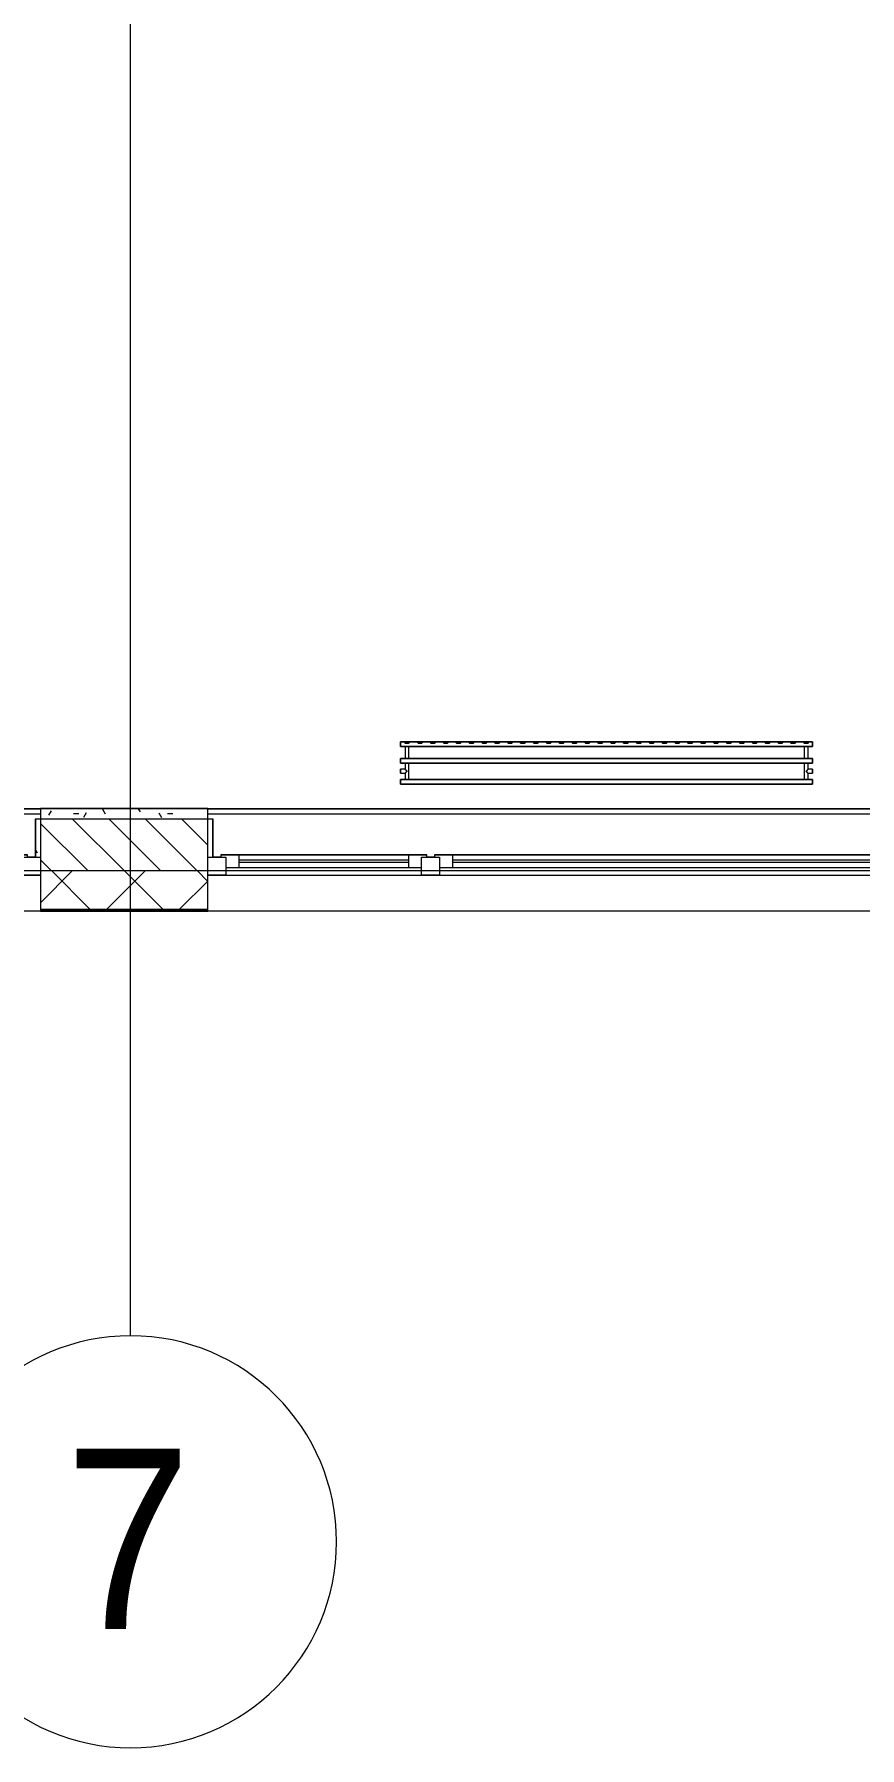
# Model space of a CAD drawing. Header units: millimetres. Extents: x -1113 to 415037, y -3642 to 354837.
# Drawn here: x 166908 to 170114, y -3506 to 3148 of the extents above; entities that cross this region are included whole.
import ezdxf

# ---------------------------------------------------------------- set-up
doc = ezdxf.new("R2010")
doc.units = ezdxf.units.MM
for name, color, linetype, lineweight in [('A-GLAZ', 7, 'Continuous', 9), ('A-GLAZ-1', 7, 'Continuous', 5), ('A-WALL', 7, 'Continuous', 5), ('I-WALL', 7, 'Continuous', 5), ('Оси', 7, 'Continuous', 9), ('Оси-1', 7, 'Continuous', 20)]:
    doc.layers.add(name, color=color, linetype=linetype, lineweight=lineweight)
for name, color, linetype, lineweight, true_color in [('A-WALL-1', 9, 'Continuous', 5, 0x808080), ('A-WALL-FNSH-1', 9, 'Continuous', 5, 0x808080), ('M-EQPM-1', 7, 'Continuous', 9, 0xb2b2b2)]:
    doc.layers.add(name, color=color, linetype=linetype, lineweight=lineweight, true_color=true_color)
doc.styles.add('Arial', font='arial.ttf', dxfattribs={"width": 0.9, "height": 700})
pattern_1 = [(0, (148772.123, -1e-08), (243.84, 60.96), [20.117, -162.763, 20.117, -162.763, -975.36]), (0, (148772.123, -1e-08), (243.84, 60.96), [-365.76, 20.117, -345.643, 20.117, -162.763, -426.72]), (0, (148772.123, -1e-08), (243.84, 60.96), [-914.4, 20.117, -101.803, 20.117, -284.683]), (120, (148863.563, 30.48), (-174.71291, 180.69163), [20.117, -162.763, 20.117, -162.763, -975.36]), (120, (148863.563, 30.48), (-174.71291, 180.69163), [-365.76, 20.117, -345.643, 20.117, -162.763, -426.72]), (120, (148863.563, 30.48), (-174.71291, 180.69163), [-914.4, 20.117, -101.803, 20.117, -284.683]), (240, (148894.043, 152.4), (-69.12709, -241.65163), [20.117, -162.763, 20.117, -162.763, -975.36]), (240, (148894.043, 152.4), (-69.12709, -241.65163), [-365.76, 20.117, -345.643, 20.117, -162.763, -426.72]), (240, (148894.043, 152.4), (-69.12709, -241.65163), [-914.4, 20.117, -101.803, 20.117, -284.683])]

# ---------------------------------------------------------------- blocks, each defined once
blk = doc.blocks.new('120_Окно_СКБ_2Ст - 120_Окно_СКБ_2Ст 2800х2500_створка_-22445922-Объем проектирования 2 этажа')
at = {"layer": 'A-GLAZ'}
for p, q in [((-1400, -127), (-1400, -57)), ((-1400, -57), (-1330, -57)), ((-1330, -57), (-1330, -127)), ((500, -127), (500, -57)), ((500, -57), (570, -57)), ((570, -57), (570, -127)), ((1330, -127), (1330, -57)), ((1330, -57), (1400, -57)), ((1400, -57), (1400, -127)), ((-1330, -127), (-1400, -127)), ((-1330, -127), (-1350, -127)), ((-1350, -127), (-1350, -137)), ((500, -87), (-1330, -87)), ((-1330, -87), (-1330, -127)), ((-1280, -137), (-1280, -87)), ((450, -137), (450, -87)), ((500, -127), (500, -87)), ((570, -127), (500, -127)), ((520, -127), (500, -127)), ((520, -137), (520, -127)), ((570, -127), (550, -127)), ((550, -127), (550, -137)), ((1330, -87), (570, -87)), ((570, -87), (570, -127)), ((620, -137), (620, -87)), ((1280, -137), (1280, -87)), ((1330, -127), (1330, -87)), ((1400, -127), (1330, -127)), ((1350, -127), (1330, -127)), ((1350, -137), (1350, -127)), ((-1350, -137), (520, -137)), ((520, -137), (-1350, -137)), ((550, -137), (1350, -137)), ((1350, -137), (550, -137))]:
    blk.add_line(p, q, dxfattribs=at)
at = {"layer": 'A-GLAZ-1'}
for p, q in [((1400, -57), (-1400, -57)), ((-1380, -127), (-1350, -127)), ((-1280, -107), (450, -107)), ((450, -117), (-1280, -117)), ((520, -127), (550, -127)), ((620, -107), (1280, -107)), ((1280, -117), (620, -117)), ((1350, -127), (1380, -127))]:
    blk.add_line(p, q, dxfattribs=at)
blk = doc.blocks.new('120_Окно_СКБ_1Ст - 120_Окно_СКБ_1Ст 900х2500_h_-V407-Объем проектирования 2 этажа')
at = {"layer": 'A-GLAZ'}
for p, q in [((-450, -127), (-450, -57)), ((-450, -57), (-380, -57)), ((-380, -57), (-380, -127)), ((380, -127), (380, -57)), ((380, -57), (450, -57)), ((450, -57), (450, -127)), ((-380, -127), (-450, -127)), ((-380, -127), (-400, -127)), ((-400, -127), (-400, -137)), ((380, -87), (-380, -87)), ((-380, -87), (-380, -127)), ((-330, -137), (-330, -87)), ((330, -137), (330, -87)), ((380, -127), (380, -87)), ((450, -127), (380, -127)), ((400, -127), (380, -127)), ((400, -137), (400, -127)), ((-400, -137), (400, -137)), ((400, -137), (-400, -137))]:
    blk.add_line(p, q, dxfattribs=at)
at = {"layer": 'A-GLAZ-1'}
for p, q in [((450, -57), (-450, -57)), ((-430, -127), (-400, -127)), ((-330, -107), (330, -107)), ((330, -117), (-330, -117)), ((400, -127), (450, -127))]:
    blk.add_line(p, q, dxfattribs=at)
blk = doc.blocks.new('radiator_prado_classic_z_tip_30_po exemplyaru - Classic Z Тип 30-500-V446-Объем проектирования 2 этажа')
at = {"layer": 'M-EQPM-1'}
for p, q in [((0, -64), (0, -82)), ((0, -64), (1600, -64)), ((1600, -64), (0, -64)), ((0, -82), (0, -64)), ((1600, -82), (1600, -64)), ((1600, -64), (1600, -82)), ((0, -82), (1600, -82)), ((18.5, -82), (0, -82)), ((17.5, -106.5), (0, -106.5)), ((17.5, -106.5), (0, -106.5)), ((0, -121.5), (0, -106.5)), ((0, -106.5), (0, -107.5)), ((0, -107.5), (0, -114)), ((0, -107.5), (0, -108.7)), ((0, -110.3), (0, -107.5)), ((0, -107.5), (0, -107.5)), ((0, -108.7), (0, -110.3)), ((0, -110.3), (0, -114)), ((0, -114), (0, -110.3)), ((0, -114), (0, -120.5)), ((0, -114), (0, -117.8)), ((0, -120.5), (0, -114)), ((0, -117.8), (0, -119.3)), ((0, -119.3), (0, -120.5)), ((0, -120.5), (0, -121.5)), ((0, -120.5), (0, -120.5)), ((0, -121.5), (17.5, -121.5)), ((0, -121.5), (17.5, -121.5)), ((17.5, -82), (17.5, -106.5)), ((17.5, -82), (17.5, -106.5)), ((17.5, -82), (18.5, -82)), ((18.5, -82), (17.5, -82)), ((17.5, -82), (18.5, -82)), ((21.3, -82), (17.5, -82)), ((17.5, -121.5), (17.5, -146)), ((17.5, -121.5), (17.5, -146)), ((18.5, -82), (32.2, -82)), ((32.2, -82), (18.5, -82)), ((18.5, -82), (32.2, -82)), ((25, -82), (21.3, -82)), ((28.8, -82), (25, -82)), ((32.5, -82), (28.8, -82)), ((32.2, -82), (32.5, -82)), ((32.5, -82), (32.2, -82)), ((32.2, -82), (32.5, -82)), ((1567.8, -82), (32.2, -82)), ((32.5, -146), (32.5, -82)), ((32.5, -146), (32.5, -82)), ((1567.5, -82), (1567.5, -146)), ((1567.5, -82), (1567.5, -146)), ((1567.5, -82), (1567.8, -82)), ((1578.7, -82), (1567.5, -82)), ((1567.5, -82), (1567.8, -82)), ((1567.8, -82), (1567.5, -82)), ((1567.8, -82), (1581.5, -82)), ((1567.8, -82), (1581.5, -82)), ((1581.5, -82), (1567.8, -82)), ((1582.5, -82), (1578.7, -82)), ((1581.5, -82), (1582.5, -82)), ((1581.5, -82), (1582.2, -82)), ((1582.2, -82), (1581.5, -82)), ((1600, -82), (1581.5, -82)), ((1582.2, -82), (1582.5, -82)), ((1582.5, -82), (1582.2, -82)), ((1582.5, -106.5), (1582.5, -82)), ((1582.5, -106.5), (1582.5, -82)), ((1600, -106.5), (1582.5, -106.5)), ((1600, -106.5), (1582.5, -106.5)), ((1582.5, -146), (1582.5, -121.5)), ((1582.5, -121.5), (1600, -121.5)), ((1582.5, -146), (1582.5, -121.5)), ((1582.5, -121.5), (1600, -121.5)), ((1600, -107.5), (1600, -106.5)), ((1600, -106.5), (1600, -121.5)), ((1600, -107.5), (1600, -106.5)), ((1600, -106.5), (1600, -107.5)), ((1600, -120.5), (1600, -107.5)), ((1600, -120.5), (1600, -107.5)), ((1600, -107.5), (1600, -114)), ((1600, -114), (1600, -120.5)), ((1600, -121.5), (1600, -120.5)), ((1600, -121.5), (1600, -120.5)), ((1600, -120.5), (1600, -121.5)), ((0, -146), (0, -164)), ((1600, -146), (0, -146)), ((0, -146), (18.5, -146)), ((0, -164), (0, -146)), ((0, -164), (1600, -164)), ((17.8, -164), (0, -164)), ((18.5, -146), (17.5, -146)), ((17.5, -146), (18.5, -146)), ((17.8, -146), (17.5, -146)), ((17.5, -146), (25, -146)), ((17.5, -164), (17.5, -210)), ((17.5, -164), (17.5, -210)), ((17.5, -164), (17.8, -164)), ((17.8, -164), (17.5, -164)), ((17.5, -164), (17.8, -164)), ((25, -164), (17.5, -164)), ((18.5, -146), (17.8, -146)), ((17.8, -164), (32.2, -164)), ((32.2, -164), (17.8, -164)), ((17.8, -164), (32.2, -164)), ((32.2, -146), (18.5, -146)), ((18.5, -146), (32.2, -146)), ((32.2, -146), (18.5, -146)), ((25, -146), (32.5, -146)), ((32.5, -164), (25, -164)), ((32.5, -146), (32.2, -146)), ((32.2, -146), (32.5, -146)), ((32.5, -146), (32.2, -146)), ((32.2, -146), (1567.8, -146)), ((32.2, -164), (32.5, -164)), ((32.5, -164), (32.2, -164)), ((32.2, -164), (32.5, -164)), ((1567.8, -164), (32.2, -164)), ((32.5, -210), (32.5, -164)), ((32.5, -210), (32.5, -164)), ((1567.8, -146), (1567.5, -146)), ((1567.5, -146), (1568.5, -146)), ((1567.8, -146), (1567.5, -146)), ((1567.5, -146), (1567.8, -146)), ((1567.5, -164), (1567.5, -210)), ((1567.5, -164), (1567.5, -210)), ((1567.5, -164), (1567.8, -164)), ((1575, -164), (1567.5, -164)), ((1567.5, -164), (1567.8, -164)), ((1567.8, -164), (1567.5, -164)), ((1581.5, -146), (1567.8, -146)), ((1581.5, -146), (1567.8, -146)), ((1567.8, -146), (1581.5, -146)), ((1567.8, -164), (1582.2, -164)), ((1567.8, -164), (1582.2, -164)), ((1582.2, -164), (1567.8, -164)), ((1568.5, -146), (1582.5, -146)), ((1582.5, -164), (1575, -164)), ((1582.5, -146), (1581.5, -146)), ((1582.2, -146), (1581.5, -146)), ((1581.5, -146), (1582.5, -146)), ((1581.5, -146), (1600, -146)), ((1582.5, -146), (1582.2, -146)), ((1582.2, -164), (1582.5, -164)), ((1582.2, -164), (1582.5, -164)), ((1582.5, -164), (1582.2, -164)), ((1600, -164), (1582.2, -164)), ((1582.5, -210), (1582.5, -164)), ((1582.5, -210), (1582.5, -164)), ((1600, -164), (1600, -146)), ((1600, -146), (1600, -164)), ((1600, -210), (0, -210)), ((0, -210), (0, -228)), ((0, -228), (0, -210)), ((0, -210), (17.8, -210)), ((0, -228), (1600, -228)), ((12.5, -228), (0, -228)), ((17.5, -223), (12.5, -228)), ((17.5, -223), (12.5, -228)), ((37.5, -228), (12.5, -228)), ((37.5, -228), (12.5, -228)), ((12.5, -228), (37.5, -228)), ((17.8, -210), (17.5, -210)), ((17.5, -210), (17.8, -210)), ((18.5, -210), (17.5, -210)), ((17.5, -210), (17.8, -210)), ((17.5, -223), (32.5, -223)), ((32.5, -223), (17.5, -223)), ((32.2, -210), (17.8, -210)), ((17.8, -210), (32.2, -210)), ((17.8, -210), (32.2, -210)), ((32.5, -210), (18.5, -210)), ((32.5, -210), (32.2, -210)), ((32.2, -210), (32.5, -210)), ((32.2, -210), (32.5, -210)), ((32.2, -210), (1567.8, -210)), ((37.5, -228), (32.5, -223)), ((32.5, -223), (37.5, -228)), ((62.5, -228), (37.5, -228)), ((67.5, -223), (62.5, -228)), ((67.5, -223), (62.5, -228)), ((87.4, -228), (62.5, -228)), ((87.5, -228), (62.5, -228)), ((62.5, -228), (87.5, -228)), ((67.5, -223), (82.5, -223)), ((82.5, -223), (67.5, -223)), ((87.5, -228), (82.5, -223)), ((82.5, -223), (87.5, -228)), ((112.5, -228), (87.5, -228)), ((117.5, -223), (112.5, -228)), ((117.5, -223), (112.5, -228)), ((137.5, -228), (112.5, -228)), ((137.5, -228), (112.5, -228)), ((112.5, -228), (137.5, -228)), ((117.5, -223), (132.5, -223)), ((132.5, -223), (117.5, -223)), ((137.5, -228), (132.5, -223)), ((132.5, -223), (137.5, -228)), ((162.5, -228), (137.5, -228)), ((167.5, -223), (162.5, -228)), ((167.5, -223), (162.5, -228)), ((187.5, -228), (162.5, -228)), ((187.5, -228), (162.5, -228)), ((162.5, -228), (187.5, -228)), ((167.5, -223), (182.5, -223)), ((182.5, -223), (167.5, -223)), ((187.5, -228), (182.5, -223)), ((182.5, -223), (187.5, -228)), ((212.5, -228), (187.5, -228)), ((217.5, -223), (212.5, -228)), ((217.5, -223), (212.5, -228)), ((237.5, -228), (212.5, -228)), ((237.5, -228), (212.5, -228)), ((212.5, -228), (237.5, -228)), ((217.5, -223), (232.5, -223)), ((232.5, -223), (217.5, -223)), ((237.5, -228), (232.5, -223)), ((232.5, -223), (237.5, -228)), ((262.5, -228), (237.5, -228)), ((267.5, -223), (262.5, -228)), ((267.5, -223), (262.5, -228)), ((287.5, -228), (262.5, -228)), ((287.5, -228), (262.5, -228)), ((262.5, -228), (287.5, -228)), ((267.5, -223), (282.5, -223)), ((282.5, -223), (267.5, -223)), ((287.5, -228), (282.5, -223)), ((282.5, -223), (287.5, -228)), ((312.5, -228), (287.5, -228)), ((317.5, -223), (312.5, -228)), ((317.5, -223), (312.5, -228)), ((337.5, -228), (312.5, -228)), ((337.5, -228), (312.5, -228)), ((312.5, -228), (337.5, -228)), ((317.5, -223), (332.5, -223)), ((332.5, -223), (317.5, -223)), ((337.5, -228), (332.5, -223)), ((332.5, -223), (337.5, -228)), ((362.5, -228), (337.5, -228)), ((367.5, -223), (362.5, -228)), ((367.5, -223), (362.5, -228)), ((387.5, -228), (362.5, -228)), ((387.5, -228), (362.5, -228)), ((362.5, -228), (387.5, -228)), ((367.5, -223), (382.5, -223)), ((382.5, -223), (367.5, -223)), ((387.5, -228), (382.5, -223)), ((382.5, -223), (387.5, -228)), ((412.5, -228), (387.5, -228)), ((417.5, -223), (412.5, -228)), ((417.5, -223), (412.5, -228)), ((437.5, -228), (412.5, -228)), ((437.5, -228), (412.5, -228)), ((412.5, -228), (437.5, -228)), ((417.5, -223), (432.5, -223)), ((432.5, -223), (417.5, -223)), ((437.5, -228), (432.5, -223)), ((432.5, -223), (437.5, -228)), ((462.5, -228), (437.5, -228)), ((467.5, -223), (462.5, -228)), ((467.5, -223), (462.5, -228)), ((487.5, -228), (462.5, -228)), ((487.5, -228), (462.5, -228)), ((462.5, -228), (487.5, -228)), ((467.5, -223), (482.5, -223)), ((482.5, -223), (467.5, -223)), ((487.5, -228), (482.5, -223)), ((482.5, -223), (487.5, -228)), ((512.5, -228), (487.5, -228)), ((517.5, -223), (512.5, -228)), ((517.5, -223), (512.5, -228)), ((537.5, -228), (512.5, -228)), ((537.5, -228), (512.5, -228)), ((512.5, -228), (537.5, -228)), ((517.5, -223), (532.5, -223)), ((532.5, -223), (517.5, -223)), ((537.5, -228), (532.5, -223)), ((532.5, -223), (537.5, -228)), ((562.5, -228), (537.5, -228)), ((567.5, -223), (562.5, -228)), ((567.5, -223), (562.5, -228)), ((587.5, -228), (562.5, -228)), ((587.5, -228), (562.5, -228)), ((562.5, -228), (587.5, -228)), ((567.5, -223), (582.5, -223)), ((582.5, -223), (567.5, -223)), ((587.5, -228), (582.5, -223)), ((582.5, -223), (587.5, -228)), ((612.5, -228), (587.5, -228)), ((617.5, -223), (612.5, -228)), ((617.5, -223), (612.5, -228)), ((637.5, -228), (612.5, -228)), ((637.5, -228), (612.5, -228)), ((612.5, -228), (637.5, -228)), ((617.5, -223), (632.5, -223)), ((632.5, -223), (617.5, -223)), ((637.5, -228), (632.5, -223)), ((632.5, -223), (637.5, -228)), ((662.5, -228), (637.5, -228)), ((667.5, -223), (662.5, -228)), ((667.5, -223), (662.5, -228)), ((687.5, -228), (662.5, -228)), ((687.5, -228), (662.5, -228)), ((662.5, -228), (687.5, -228)), ((667.5, -223), (682.5, -223)), ((682.5, -223), (667.5, -223)), ((687.5, -228), (682.5, -223)), ((682.5, -223), (687.5, -228)), ((712.5, -228), (687.5, -228)), ((717.5, -223), (712.5, -228)), ((717.5, -223), (712.5, -228)), ((737.5, -228), (712.5, -228)), ((737.5, -228), (712.5, -228)), ((712.5, -228), (737.5, -228)), ((717.5, -223), (732.5, -223)), ((732.5, -223), (717.5, -223)), ((737.5, -228), (732.5, -223)), ((732.5, -223), (737.5, -228)), ((762.5, -228), (737.5, -228)), ((767.5, -223), (762.5, -228)), ((767.5, -223), (762.5, -228)), ((787.5, -228), (762.5, -228)), ((787.5, -228), (762.5, -228)), ((762.5, -228), (787.5, -228)), ((767.5, -223), (782.5, -223)), ((782.5, -223), (767.5, -223)), ((787.5, -228), (782.5, -223)), ((782.5, -223), (787.5, -228)), ((812.5, -228), (787.5, -228)), ((817.5, -223), (812.5, -228)), ((817.5, -223), (812.5, -228)), ((837.5, -228), (812.5, -228)), ((837.5, -228), (812.5, -228)), ((812.5, -228), (837.5, -228)), ((817.5, -223), (832.5, -223)), ((832.5, -223), (817.5, -223)), ((837.5, -228), (832.5, -223)), ((832.5, -223), (837.5, -228)), ((862.5, -228), (837.5, -228)), ((867.5, -223), (862.5, -228)), ((867.5, -223), (862.5, -228)), ((887.5, -228), (862.5, -228)), ((887.5, -228), (862.5, -228)), ((862.5, -228), (887.5, -228)), ((867.5, -223), (882.5, -223)), ((882.5, -223), (867.5, -223)), ((887.5, -228), (882.5, -223)), ((882.5, -223), (887.5, -228)), ((912.5, -228), (887.5, -228)), ((917.5, -223), (912.5, -228)), ((917.5, -223), (912.5, -228)), ((937.5, -228), (912.5, -228)), ((937.5, -228), (912.5, -228)), ((912.5, -228), (937.5, -228)), ((917.5, -223), (932.5, -223)), ((932.5, -223), (917.5, -223)), ((937.5, -228), (932.5, -223)), ((932.5, -223), (937.5, -228)), ((962.5, -228), (937.5, -228)), ((967.5, -223), (962.5, -228)), ((967.5, -223), (962.5, -228)), ((987.5, -228), (962.5, -228)), ((987.5, -228), (962.5, -228)), ((962.5, -228), (987.5, -228)), ((967.5, -223), (982.5, -223)), ((982.5, -223), (967.5, -223)), ((987.5, -228), (982.5, -223)), ((982.5, -223), (987.5, -228)), ((1012.5, -228), (987.5, -228)), ((1017.5, -223), (1012.5, -228)), ((1017.5, -223), (1012.5, -228)), ((1037.5, -228), (1012.5, -228)), ((1037.5, -228), (1012.5, -228)), ((1012.5, -228), (1037.5, -228)), ((1017.5, -223), (1032.5, -223)), ((1032.5, -223), (1017.5, -223)), ((1037.5, -228), (1032.5, -223)), ((1032.5, -223), (1037.5, -228)), ((1062.5, -228), (1037.5, -228)), ((1067.5, -223), (1062.5, -228)), ((1067.5, -223), (1062.5, -228)), ((1087.5, -228), (1062.5, -228)), ((1087.5, -228), (1062.5, -228)), ((1062.5, -228), (1087.5, -228)), ((1067.5, -223), (1082.5, -223)), ((1082.5, -223), (1067.5, -223)), ((1087.5, -228), (1082.5, -223)), ((1082.5, -223), (1087.5, -228)), ((1112.5, -228), (1087.5, -228)), ((1117.5, -223), (1112.5, -228)), ((1117.5, -223), (1112.5, -228)), ((1137.5, -228), (1112.5, -228)), ((1137.5, -228), (1112.5, -228)), ((1112.5, -228), (1137.5, -228)), ((1117.5, -223), (1132.5, -223)), ((1132.5, -223), (1117.5, -223)), ((1137.5, -228), (1132.5, -223)), ((1132.5, -223), (1137.5, -228)), ((1162.5, -228), (1137.5, -228)), ((1167.5, -223), (1162.5, -228)), ((1167.5, -223), (1162.5, -228)), ((1187.5, -228), (1162.5, -228)), ((1187.5, -228), (1162.5, -228)), ((1162.5, -228), (1187.5, -228)), ((1167.5, -223), (1182.5, -223)), ((1182.5, -223), (1167.5, -223)), ((1187.5, -228), (1182.5, -223)), ((1182.5, -223), (1187.5, -228)), ((1212.5, -228), (1187.5, -228)), ((1217.5, -223), (1212.5, -228)), ((1217.5, -223), (1212.5, -228)), ((1237.5, -228), (1212.5, -228)), ((1237.5, -228), (1212.5, -228)), ((1212.5, -228), (1237.5, -228)), ((1217.5, -223), (1232.5, -223)), ((1232.5, -223), (1217.5, -223)), ((1237.5, -228), (1232.5, -223)), ((1232.5, -223), (1237.5, -228)), ((1262.5, -228), (1237.5, -228)), ((1267.5, -223), (1262.5, -228)), ((1267.5, -223), (1262.5, -228)), ((1287.5, -228), (1262.5, -228)), ((1287.5, -228), (1262.5, -228)), ((1262.5, -228), (1287.5, -228)), ((1267.5, -223), (1282.5, -223)), ((1282.5, -223), (1267.5, -223)), ((1287.5, -228), (1282.5, -223)), ((1282.5, -223), (1287.5, -228)), ((1312.5, -228), (1287.5, -228)), ((1317.5, -223), (1312.5, -228)), ((1317.5, -223), (1312.5, -228)), ((1337.5, -228), (1312.5, -228)), ((1337.5, -228), (1312.5, -228)), ((1312.5, -228), (1337.5, -228)), ((1317.5, -223), (1332.5, -223)), ((1332.5, -223), (1317.5, -223)), ((1337.5, -228), (1332.5, -223)), ((1332.5, -223), (1337.5, -228)), ((1362.5, -228), (1337.5, -228)), ((1367.5, -223), (1362.5, -228)), ((1367.5, -223), (1362.5, -228)), ((1387.5, -228), (1362.5, -228)), ((1387.5, -228), (1362.5, -228)), ((1362.5, -228), (1387.5, -228)), ((1367.5, -223), (1382.5, -223)), ((1382.5, -223), (1367.5, -223)), ((1387.5, -228), (1382.5, -223)), ((1382.5, -223), (1387.5, -228)), ((1412.5, -228), (1387.5, -228)), ((1417.5, -223), (1412.5, -228)), ((1417.5, -223), (1412.5, -228)), ((1437.5, -228), (1412.5, -228)), ((1437.5, -228), (1412.5, -228)), ((1412.5, -228), (1437.5, -228)), ((1417.5, -223), (1432.5, -223)), ((1432.5, -223), (1417.5, -223)), ((1437.5, -228), (1432.5, -223)), ((1432.5, -223), (1437.5, -228)), ((1462.5, -228), (1437.5, -228)), ((1467.5, -223), (1462.5, -228)), ((1467.5, -223), (1462.5, -228)), ((1487.5, -228), (1462.5, -228)), ((1487.5, -228), (1462.5, -228)), ((1462.5, -228), (1487.5, -228)), ((1467.5, -223), (1482.5, -223)), ((1482.5, -223), (1467.5, -223)), ((1487.5, -228), (1482.5, -223)), ((1482.5, -223), (1487.5, -228)), ((1512.5, -228), (1487.5, -228)), ((1517.5, -223), (1512.5, -228)), ((1517.5, -223), (1512.5, -228)), ((1537.5, -228), (1512.5, -228)), ((1537.5, -228), (1512.5, -228)), ((1512.5, -228), (1537.5, -228)), ((1517.5, -223), (1532.5, -223)), ((1532.5, -223), (1517.5, -223)), ((1537.5, -228), (1532.5, -223)), ((1532.5, -223), (1537.5, -228)), ((1562.5, -228), (1537.5, -228)), ((1567.5, -223), (1562.5, -228)), ((1567.5, -223), (1562.5, -228)), ((1587.5, -228), (1562.5, -228)), ((1587.5, -228), (1562.5, -228)), ((1562.5, -228), (1587.5, -228)), ((1573.1, -210), (1567.5, -210)), ((1567.5, -210), (1567.8, -210)), ((1567.8, -210), (1567.5, -210)), ((1567.5, -210), (1567.8, -210)), ((1567.5, -223), (1582.5, -223)), ((1582.5, -223), (1567.5, -223)), ((1567.8, -210), (1582.2, -210)), ((1582.2, -210), (1567.8, -210)), ((1567.8, -210), (1581.5, -210)), ((1576.9, -210), (1573.1, -210)), ((1580.3, -210), (1576.9, -210)), ((1582.5, -210), (1580.3, -210)), ((1581.5, -210), (1582.2, -210)), ((1582.2, -210), (1582.5, -210)), ((1582.5, -210), (1582.2, -210)), ((1582.2, -210), (1582.5, -210)), ((1582.2, -210), (1600, -210)), ((1587.5, -228), (1582.5, -223)), ((1582.5, -223), (1587.5, -228)), ((1600, -228), (1587.5, -228)), ((1600, -228), (1600, -210)), ((1600, -210), (1600, -228))]:
    blk.add_line(p, q, dxfattribs=at)
for points, knots in [([(18.5, -107.5), (18.4, -107.4), (18.3, -107.3), (18.1, -107.1), (17.9, -106.9), (17.8, -106.8), (17.7, -106.7), (17.5, -106.5), (17.5, -106.5), (17.5, -106.5)], [0.7142857, 0.7142857, 0.7142857, 0.7142857, 0.75, 0.7857143, 0.8214286, 0.8571429, 0.8928571, 0.9285714, 1, 1, 1, 1]), ([(17.5, -106.5), (17.5, -106.5), (17.5, -106.5), (17.7, -106.7), (17.8, -106.8), (17.9, -106.9), (18.1, -107.1), (18.3, -107.3), (18.4, -107.4), (18.5, -107.5)], [0, 0, 0, 0, 0.0714286, 0.1071429, 0.1428571, 0.1785714, 0.2142857, 0.25, 0.2857143, 0.2857143, 0.2857143, 0.2857143]), ([(17.5, -106.5), (17.5, -106.5), (17.5, -106.5), (17.7, -106.7), (17.8, -106.8), (17.9, -106.9), (18.1, -107.1), (18.3, -107.3), (18.4, -107.4), (18.5, -107.5)], [0, 0, 0, 0, 0.0714286, 0.1071429, 0.1428571, 0.1785714, 0.2142857, 0.25, 0.2857143, 0.2857143, 0.2857143, 0.2857143]), ([(25, -114), (24.5, -113.5), (23.6, -112.6), (22.4, -111.4), (21.6, -110.6), (21.1, -110.1), (20.8, -109.8), (20.5, -109.5), (20.2, -109.2), (19.8, -108.9), (19.6, -108.6), (19.3, -108.3), (19, -108), (18.7, -107.7), (18.5, -107.5), (18.3, -107.3), (18.1, -107.1), (17.9, -106.9), (17.8, -106.8), (17.7, -106.7), (17.5, -106.5), (17.5, -106.5), (17.5, -106.5)], [0, 0, 0, 0, 0.142857, 0.285714, 0.357143, 0.392857, 0.428571, 0.464286, 0.5, 0.535714, 0.571429, 0.607143, 0.642857, 0.678571, 0.714286, 0.75, 0.785714, 0.821429, 0.857143, 0.892857, 0.928571, 1, 1, 1, 1]), ([(17.5, -121.5), (17.5, -121.5), (17.5, -121.5), (17.7, -121.3), (17.8, -121.2), (17.9, -121.1), (18.1, -120.9), (18.3, -120.7), (18.5, -120.5), (18.7, -120.3), (19, -120), (19.3, -119.7), (19.6, -119.4), (19.8, -119.1), (20.3, -118.7), (20.7, -118.3), (21.1, -117.9), (21.6, -117.4), (22.4, -116.6), (23.6, -115.4), (24.5, -114.5), (25, -114)], [0, 0, 0, 0, 0.071429, 0.107143, 0.142857, 0.178571, 0.214286, 0.25, 0.285714, 0.321429, 0.357143, 0.392857, 0.428571, 0.464286, 0.5, 0.571429, 0.607143, 0.642857, 0.714286, 0.857143, 1, 1, 1, 1]), ([(17.5, -121.5), (17.5, -121.5), (17.5, -121.5), (17.7, -121.3), (17.8, -121.2), (17.9, -121.1), (18.1, -120.9), (18.3, -120.7), (18.4, -120.6), (18.5, -120.5)], [0, 0, 0, 0, 0.0714286, 0.1071429, 0.1428571, 0.1785714, 0.2142857, 0.25, 0.2857143, 0.2857143, 0.2857143, 0.2857143]), ([(18.5, -120.5), (18.4, -120.6), (18.3, -120.7), (18.1, -120.9), (17.9, -121.1), (17.8, -121.2), (17.7, -121.3), (17.5, -121.5), (17.5, -121.5), (17.5, -121.5)], [0.7142857, 0.7142857, 0.7142857, 0.7142857, 0.75, 0.7857143, 0.8214286, 0.8571429, 0.8928571, 0.9285714, 1, 1, 1, 1]), ([(18.5, -120.5), (18.4, -120.6), (18.3, -120.7), (18.1, -120.9), (17.9, -121.1), (17.8, -121.2), (17.7, -121.3), (17.5, -121.5), (17.5, -121.5), (17.5, -121.5)], [0.7142857, 0.7142857, 0.7142857, 0.7142857, 0.75, 0.7857143, 0.8214286, 0.8571429, 0.8928571, 0.9285714, 1, 1, 1, 1]), ([(22.1, -111.1), (21.9, -110.9), (21.6, -110.6), (21.1, -110.1), (20.8, -109.8), (20.5, -109.5), (20.2, -109.2), (19.9, -108.8), (19.7, -108.7), (19.6, -108.6)], [0.2857143, 0.2857143, 0.2857143, 0.2857143, 0.3571429, 0.3928571, 0.4285714, 0.4642857, 0.5, 0.5357143, 0.5714286, 0.5714286, 0.5714286, 0.5714286]), ([(19.6, -108.6), (19.7, -108.7), (19.9, -108.8), (20.3, -109.3), (20.7, -109.7), (21.1, -110.1), (21.6, -110.6), (21.9, -110.9), (22.1, -111.1)], [0.4285714, 0.4285714, 0.4285714, 0.4285714, 0.4642857, 0.5, 0.5714286, 0.6071429, 0.6428571, 0.7142857, 0.7142857, 0.7142857, 0.7142857]), ([(19.6, -108.6), (19.7, -108.7), (19.8, -108.9), (20.3, -109.3), (20.7, -109.7), (21.1, -110.1), (21.6, -110.6), (21.9, -110.9), (22.1, -111.1)], [0.4285714, 0.4285714, 0.4285714, 0.4285714, 0.4642857, 0.5, 0.5714286, 0.6071429, 0.6428571, 0.7142857, 0.7142857, 0.7142857, 0.7142857]), ([(19.6, -119.4), (19.7, -119.3), (19.9, -119.2), (20.3, -118.7), (20.7, -118.3), (21.1, -117.9), (21.6, -117.4), (21.9, -117.1), (22.1, -116.9)], [0.4285714, 0.4285714, 0.4285714, 0.4285714, 0.4642857, 0.5, 0.5714286, 0.6071429, 0.6428571, 0.7142857, 0.7142857, 0.7142857, 0.7142857]), ([(22.1, -116.9), (21.9, -117.1), (21.6, -117.4), (21.1, -117.9), (20.8, -118.2), (20.5, -118.5), (20.2, -118.8), (19.9, -119.2), (19.7, -119.3), (19.6, -119.4)], [0.2857143, 0.2857143, 0.2857143, 0.2857143, 0.3571429, 0.3928571, 0.4285714, 0.4642857, 0.5, 0.5357143, 0.5714286, 0.5714286, 0.5714286, 0.5714286]), ([(22.1, -116.9), (21.9, -117.1), (21.6, -117.4), (21.1, -117.9), (20.8, -118.2), (20.5, -118.5), (20.2, -118.8), (19.8, -119.1), (19.7, -119.3), (19.6, -119.4)], [0.2857143, 0.2857143, 0.2857143, 0.2857143, 0.3571429, 0.3928571, 0.4285714, 0.4642857, 0.5, 0.5357143, 0.5714286, 0.5714286, 0.5714286, 0.5714286]), ([(1575, -114), (1575.5, -113.5), (1576.4, -112.6), (1577.6, -111.4), (1578.4, -110.6), (1578.9, -110.1), (1579.2, -109.8), (1579.5, -109.5), (1579.8, -109.2), (1580.1, -108.8), (1580.4, -108.6), (1580.7, -108.3), (1581, -108), (1581.3, -107.7), (1581.5, -107.5), (1581.7, -107.3), (1581.9, -107.1), (1582.1, -106.9), (1582.2, -106.8), (1582.3, -106.7), (1582.5, -106.5), (1582.5, -106.5), (1582.5, -106.5)], [0, 0, 0, 0, 0.142857, 0.285714, 0.357143, 0.392857, 0.428571, 0.464286, 0.5, 0.535714, 0.571429, 0.607143, 0.642857, 0.678571, 0.714286, 0.75, 0.785714, 0.821429, 0.857143, 0.892857, 0.928571, 1, 1, 1, 1]), ([(1582.5, -121.5), (1582.5, -121.5), (1582.5, -121.5), (1582.3, -121.3), (1582.2, -121.2), (1582.1, -121.1), (1581.9, -120.9), (1581.7, -120.7), (1581.5, -120.5), (1581.3, -120.3), (1581, -120), (1580.7, -119.7), (1580.4, -119.4), (1580.1, -119.2), (1579.7, -118.7), (1579.3, -118.3), (1578.9, -117.9), (1578.4, -117.4), (1577.6, -116.6), (1576.4, -115.4), (1575.5, -114.5), (1575, -114)], [0, 0, 0, 0, 0.071429, 0.107143, 0.142857, 0.178571, 0.214286, 0.25, 0.285714, 0.321429, 0.357143, 0.392857, 0.428571, 0.464286, 0.5, 0.571429, 0.607143, 0.642857, 0.714286, 0.857143, 1, 1, 1, 1]), ([(1580.4, -108.6), (1580.3, -108.7), (1580.1, -108.8), (1579.7, -109.3), (1579.3, -109.7), (1578.9, -110.1), (1578.4, -110.6), (1578.1, -110.9), (1577.9, -111.1)], [0.4285714, 0.4285714, 0.4285714, 0.4285714, 0.4642857, 0.5, 0.5714286, 0.6071429, 0.6428571, 0.7142857, 0.7142857, 0.7142857, 0.7142857]), ([(1577.9, -111.1), (1578.1, -110.9), (1578.4, -110.6), (1578.9, -110.1), (1579.2, -109.8), (1579.5, -109.5), (1579.8, -109.2), (1580.1, -108.8), (1580.3, -108.7), (1580.4, -108.6)], [0.2857143, 0.2857143, 0.2857143, 0.2857143, 0.3571429, 0.3928571, 0.4285714, 0.4642857, 0.5, 0.5357143, 0.5714286, 0.5714286, 0.5714286, 0.5714286]), ([(1579.2, -109.8), (1579.1, -109.9), (1578.9, -110.1), (1578.4, -110.6), (1578.1, -110.9), (1577.9, -111.1)], [0.5714286, 0.5714286, 0.5714286, 0.5714286, 0.6071429, 0.6428571, 0.7142857, 0.7142857, 0.7142857, 0.7142857]), ([(1577.9, -116.9), (1578.1, -117.1), (1578.4, -117.4), (1578.9, -117.9), (1579.2, -118.2), (1579.5, -118.5), (1579.8, -118.8), (1580.1, -119.2), (1580.3, -119.3), (1580.4, -119.4)], [0.2857143, 0.2857143, 0.2857143, 0.2857143, 0.3571429, 0.3928571, 0.4285714, 0.4642857, 0.5, 0.5357143, 0.5714286, 0.5714286, 0.5714286, 0.5714286]), ([(1577.9, -116.9), (1578.1, -117.1), (1578.4, -117.4), (1578.9, -117.9), (1579.1, -118.1), (1579.2, -118.2)], [0.2857143, 0.2857143, 0.2857143, 0.2857143, 0.3571429, 0.3928571, 0.4285714, 0.4285714, 0.4285714, 0.4285714]), ([(1580.4, -119.4), (1580.3, -119.3), (1580.1, -119.2), (1579.7, -118.7), (1579.3, -118.3), (1578.9, -117.9), (1578.4, -117.4), (1578.1, -117.1), (1577.9, -116.9)], [0.4285714, 0.4285714, 0.4285714, 0.4285714, 0.4642857, 0.5, 0.5714286, 0.6071429, 0.6428571, 0.7142857, 0.7142857, 0.7142857, 0.7142857]), ([(1580.4, -108.6), (1580.3, -108.7), (1580.1, -108.8), (1579.7, -109.3), (1579.4, -109.6), (1579.2, -109.8)], [0.4285714, 0.4285714, 0.4285714, 0.4285714, 0.4642857, 0.5, 0.5714286, 0.5714286, 0.5714286, 0.5714286]), ([(1582.5, -106.5), (1582.5, -106.5), (1582.5, -106.5), (1582.3, -106.7), (1582.2, -106.8), (1582.1, -106.9), (1581.9, -107.1), (1581.7, -107.3), (1581.6, -107.4), (1581.5, -107.5)], [0, 0, 0, 0, 0.0714286, 0.1071429, 0.1428571, 0.1785714, 0.2142857, 0.25, 0.2857143, 0.2857143, 0.2857143, 0.2857143]), ([(1582.5, -106.5), (1582.5, -106.5), (1582.5, -106.5), (1582.3, -106.7), (1582.2, -106.8), (1582.1, -106.9), (1581.9, -107.1), (1581.7, -107.3), (1581.6, -107.4), (1581.5, -107.5)], [0, 0, 0, 0, 0.0714286, 0.1071429, 0.1428571, 0.1785714, 0.2142857, 0.25, 0.2857143, 0.2857143, 0.2857143, 0.2857143]), ([(1581.5, -107.5), (1581.6, -107.4), (1581.7, -107.3), (1581.9, -107.1), (1582.1, -106.9), (1582.2, -106.8), (1582.3, -106.7), (1582.5, -106.5), (1582.5, -106.5), (1582.5, -106.5)], [0.7142857, 0.7142857, 0.7142857, 0.7142857, 0.75, 0.7857143, 0.8214286, 0.8571429, 0.8928571, 0.9285714, 1, 1, 1, 1]), ([(1581.5, -120.5), (1581.6, -120.6), (1581.7, -120.7), (1581.9, -120.9), (1582.1, -121.1), (1582.2, -121.2), (1582.3, -121.3), (1582.5, -121.5), (1582.5, -121.5), (1582.5, -121.5)], [0.7142857, 0.7142857, 0.7142857, 0.7142857, 0.75, 0.7857143, 0.8214286, 0.8571429, 0.8928571, 0.9285714, 1, 1, 1, 1]), ([(1581.5, -120.5), (1581.6, -120.6), (1581.7, -120.7), (1581.9, -120.9), (1582.1, -121.1), (1582.2, -121.2), (1582.3, -121.3), (1582.5, -121.5), (1582.5, -121.5), (1582.5, -121.5)], [0.7142857, 0.7142857, 0.7142857, 0.7142857, 0.75, 0.7857143, 0.8214286, 0.8571429, 0.8928571, 0.9285714, 1, 1, 1, 1]), ([(1582.5, -121.5), (1582.5, -121.5), (1582.5, -121.5), (1582.3, -121.3), (1582.2, -121.2), (1582.1, -121.1), (1581.9, -120.9), (1581.7, -120.7), (1581.6, -120.6), (1581.5, -120.5)], [0, 0, 0, 0, 0.0714286, 0.1071429, 0.1428571, 0.1785714, 0.2142857, 0.25, 0.2857143, 0.2857143, 0.2857143, 0.2857143])]:
    blk.add_open_spline(points, degree=3, knots=knots, dxfattribs=at)
for points in [[(19.6, -108.6), (19.5, -108.5), (19.3, -108.3), (19, -108), (18.7, -107.7), (18.6, -107.6), (18.5, -107.5)], [(18.5, -107.5), (18.6, -107.6), (18.7, -107.7), (19, -108), (19.3, -108.3), (19.5, -108.5), (19.6, -108.6)], [(18.5, -107.5), (18.6, -107.6), (18.7, -107.7), (19, -108), (19.3, -108.3), (19.5, -108.5), (19.6, -108.6)], [(18.5, -120.5), (18.6, -120.4), (18.7, -120.3), (19, -120), (19.3, -119.7), (19.5, -119.5), (19.6, -119.4)], [(19.6, -119.4), (19.5, -119.5), (19.3, -119.7), (19, -120), (18.7, -120.3), (18.6, -120.4), (18.5, -120.5)], [(19.6, -119.4), (19.5, -119.5), (19.3, -119.7), (19, -120), (18.7, -120.3), (18.6, -120.4), (18.5, -120.5)], [(25, -114), (24.5, -113.5), (23.6, -112.6), (22.6, -111.6), (22.1, -111.1)], [(22.1, -111.1), (22.6, -111.6), (23.6, -112.6), (24.5, -113.5), (25, -114)], [(22.1, -111.1), (22.6, -111.6), (23.6, -112.6), (24.5, -113.5), (25, -114)], [(22.1, -116.9), (22.6, -116.4), (23.6, -115.4), (24.5, -114.5), (25, -114)], [(25, -114), (24.5, -114.5), (23.6, -115.4), (22.6, -116.4), (22.1, -116.9)], [(25, -114), (24.5, -114.5), (23.6, -115.4), (22.6, -116.4), (22.1, -116.9)], [(1577.9, -111.1), (1577.4, -111.6), (1576.4, -112.6), (1575.5, -113.5), (1575, -114)], [(1577.9, -111.1), (1577.4, -111.6), (1576.4, -112.6), (1575.5, -113.5), (1575, -114)], [(1575, -114), (1575.5, -113.5), (1576.4, -112.6), (1577.4, -111.6), (1577.9, -111.1)], [(1575, -114), (1575.5, -114.5), (1576.4, -115.4), (1577.4, -116.4), (1577.9, -116.9)], [(1575, -114), (1575.5, -114.5), (1576.4, -115.4), (1577.4, -116.4), (1577.9, -116.9)], [(1576.4, -115.4), (1576, -115), (1575.5, -114.5), (1575, -114)], [(1577.9, -116.9), (1577.4, -116.4), (1576.9, -115.9), (1576.4, -115.4)], [(1579.2, -118.2), (1579.3, -118.3), (1579.5, -118.5), (1579.8, -118.8), (1580.1, -119.2), (1580.3, -119.3), (1580.4, -119.4)], [(1581.5, -107.5), (1581.4, -107.6), (1581.3, -107.7), (1581, -108), (1580.7, -108.3), (1580.5, -108.5), (1580.4, -108.6)], [(1581.5, -107.5), (1581.4, -107.6), (1581.3, -107.7), (1581, -108), (1580.7, -108.3), (1580.5, -108.5), (1580.4, -108.6)], [(1580.4, -108.6), (1580.5, -108.5), (1580.7, -108.3), (1581, -108), (1581.3, -107.7), (1581.4, -107.6), (1581.5, -107.5)], [(1580.4, -119.4), (1580.5, -119.5), (1580.7, -119.7), (1581, -120), (1581.3, -120.3), (1581.4, -120.4), (1581.5, -120.5)], [(1580.4, -119.4), (1580.5, -119.5), (1580.7, -119.7), (1581, -120), (1581.3, -120.3), (1581.4, -120.4), (1581.5, -120.5)], [(1581.5, -120.5), (1581.4, -120.4), (1581.3, -120.3), (1581, -120), (1580.7, -119.7), (1580.5, -119.5), (1580.4, -119.4)]]:
    blk.add_open_spline(points, degree=3, dxfattribs=at)
blk = doc.blocks.new('Ось сетки - D8-29747960-Объем проектирования 2 этажа')
at = {"layer": 'Оси-1'}
for start, end in [(360, 180), (180, 360)]:
    blk.add_arc((0, 0), 4, start, end, dxfattribs=at)

msp = doc.modelspace()

# ---------------------------------------------------------------- hatches: boundary and pattern name
at = {"layer": 'A-WALL'}
h = msp.add_hatch(dxfattribs=at)
h.set_pattern_fill('FP_2', color=256, style=0, pattern_type=2)
h.set_pattern_definition([(135, (148772.12, -1e-08), (-70.7107, -70.7107), [])])
h.paths.add_polyline_path([(166952.6, -100), (167582.1, -100), (167582.1, 100), (166932.1, 100), (166932.1, -100)])
h.paths.add_polyline_path([(170672.1, -100), (170672.1, 100), (170382.1, 100), (170382.1, -100), (170566.2, -100)])
h = msp.add_hatch(dxfattribs=at)
h.set_pattern_fill('FP_24', color=256, style=0, pattern_type=2)
h.set_pattern_definition([(45, (148772.12, -1e-08), (-141.42136, 141.42136), []), (135, (148772.12, -1e-08), (-141.42136, -141.42136), [])])
h.paths.add_polyline_path([(224252.1, -250), (224472.1, -250), (224472.1, -100), (220332.1, -100), (220332.1, -250), (224048.6, -250)])
h.paths.add_polyline_path([(216098.5, -250), (219432.1, -250), (219432.1, -100), (215832.1, -100), (215832.1, -250)])
h.paths.add_polyline_path([(214182.1, -250), (214932.1, -250), (214932.1, -100), (213932.1, -100), (213932.1, -250)])
h.paths.add_polyline_path([(210182.1, -250), (210832.1, -250), (210832.1, -100), (209682.1, -100), (209682.1, -250)])
h.paths.add_polyline_path([(207582.1, -250), (207582.1, -100), (206832.1, -100), (206832.1, -250), (207425.7, -250)])
h.paths.add_polyline_path([(205182.1, -250), (205932.1, -250), (205932.1, -100), (205182.1, -100), (205182.1, -118)])
h.paths.add_polyline_path([(200682.1, -250), (202082.1, -250), (202082.1, -100), (200682.1, -100)])
h.paths.add_polyline_path([(196584.7, -250), (197582.1, -250), (197582.1, -100), (196182.1, -100), (196182.1, -250)])
h.paths.add_polyline_path([(191682.1, -250), (192808.5, -250), (192808.5, -100), (191432.1, -100), (191432.1, -250), (191525.5, -250)])
h.paths.add_polyline_path([(194082.1, -250), (194082.1, -100), (193708.5, -100), (193708.5, -250)])
h.paths.add_polyline_path([(187262.1, -250), (188332.1, -250), (188332.1, -100), (186762.1, -100), (186762.1, -250), (187189.1, -250)])
h.paths.add_polyline_path([(181782.1, -250), (182642.1, -250), (182642.1, -100), (181782.1, -100), (181782.1, -118)])
h.paths.add_polyline_path([(183575.5, -250), (184662.1, -250), (184662.1, -100), (183542.1, -100), (183542.1, -250)])
h.paths.add_polyline_path([(178516.3, -250), (179682.1, -250), (179682.1, -100), (177981.9, -100), (177981.9, -250)])
h.paths.add_polyline_path([(171289, -250), (171482.1, -250), (171482.1, -100), (170382.1, -100), (170382.1, -250), (171282.1, -250)])
h.paths.add_polyline_path([(174902.6, -250), (175181.9, -250), (175181.9, -100), (173582.1, -100), (173582.1, -250), (174332.1, -250)])
h.paths.add_polyline_path([(165432.1, -250), (166032.1, -250), (166032.1, -100), (164882.1, -100), (164882.1, -250)])
h.paths.add_polyline_path([(167582.1, -250), (167582.1, -100), (166932.1, -100), (166932.1, -250), (166952.6, -250)])
h.paths.add_polyline_path([(160932.1, -250), (161782.1, -250), (161782.1, -100), (160432.1, -100), (160432.1, -250), (160448, -250)])
h.paths.add_polyline_path([(155388.8, -250), (157332.1, -250), (157332.1, -100), (153402.1, -100), (153402.1, -250), (154666.1, -250)])
h.paths.add_polyline_path([(148662.1, -250), (152502.1, -250), (152502.1, -100), (148512.1, -100), (148512.1, -250)])
at = {"layer": 'I-WALL'}
h = msp.add_hatch(dxfattribs=at)
h.set_pattern_fill('FP_191', color=256, style=0, pattern_type=2)
h.set_pattern_definition(pattern_1)
h.paths.add_polyline_path([(170566.2, 100), (170682.1, 100), (170682.1, 140), (170382.1, 140), (170382.1, 100)])
h.paths.add_polyline_path([(167582.1, 100), (167582.1, 140), (166932.1, 140), (166932.1, 100), (166952.6, 100)])
h = msp.add_hatch(dxfattribs=at)
h.set_pattern_fill('FP_191', color=256, style=0, pattern_type=2)
h.set_pattern_definition(pattern_1)
h.paths.add_polyline_path([(166912.1, -48), (166932.1, -48), (166932.1, 100), (166912.1, 98.8), (166912.1, -38)])

# ---------------------------------------------------------------- linework, layer by layer
at = {"layer": 'A-WALL'}
for p, q in [((167602.1, 100), (166912.1, 100)), ((160432.1, -100), (170682.1, -100)), ((166932.1, -258), (166032.1, -258)), ((166932.1, -250), (167582.1, -250)), ((166932.1, -253), (167582.1, -253)), ((170382.1, -258), (167582.1, -258))]:
    msp.add_line(p, q, dxfattribs=at)
at = {"layer": 'A-WALL-1'}
for p, q in [((166932.1, 140), (166932.1, -250)), ((167582.1, 140), (166932.1, 140)), ((167582.1, -250), (167582.1, 140)), ((166912.1, 100), (166912.1, -48)), ((167602.1, -48), (167602.1, 100)), ((166912.1, -48), (166932.1, -48)), ((167582.1, -48), (167602.1, -48))]:
    msp.add_line(p, q, dxfattribs=at)
at = {"layer": 'A-WALL-FNSH-1'}
for p, q in [((167582.1, 141), (166932.1, 141)), ((166932.1, 141), (166932.1, 140)), ((167582.1, 140), (167582.1, 141)), ((166912.1, 100), (166911.1, 100)), ((166911.1, 100), (166911.1, -48)), ((167603.1, 100), (167602.1, 100)), ((167603.1, -48), (167603.1, 100)), ((166911.1, -48), (166912.1, -48)), ((167602.1, -48), (167603.1, -48)), ((166932.1, -250), (166932.1, -258)), ((166932.1, -258), (167582.1, -258)), ((167582.1, -258), (167582.1, -250))]:
    msp.add_line(p, q, dxfattribs=at)
at = {"layer": 'I-WALL'}
for p, q in [((166053.1, 141), (166932.1, 141)), ((166053.1, 140), (166932.1, 140)), ((167582.1, 141), (170382.1, 141)), ((167582.1, 140), (170382.1, 140)), ((166032.1, 120), (166932.1, 120)), ((167582.1, 120), (170382.1, 120))]:
    msp.add_line(p, q, dxfattribs=at)
at = {"layer": 'Оси'}
msp.add_lwpolyline([(167282.1, -1906.3), (167282.1, 3093.7), (167282.1, 22398.1), (167282.1, 27398.1)], dxfattribs=at)

# ---------------------------------------------------------------- block references
at = {"layer": 'A-GLAZ', "color": 3, "rotation": 180}
for name, p in [('120_Окно_СКБ_1Ст - 120_Окно_СКБ_1Ст 900х2500_h_-V407-Объем проектирования 2 этажа', (166482.1, -175)), ('120_Окно_СКБ_2Ст - 120_Окно_СКБ_2Ст 2800х2500_створка_-22445922-Объем проектирования 2 этажа', (168982.1, -175))]:
    msp.add_blockref(name, p, dxfattribs=at)
at = {"layer": 'M-EQPM-1', "rotation": 180}
msp.add_blockref('radiator_prado_classic_z_tip_30_po exemplyaru - Classic Z Тип 30-500-V446-Объем проектирования 2 этажа', (169930.9, 172), dxfattribs=at)
at = {"layer": 'Оси-1', "xscale": 199.9999999999999, "yscale": 199.9999999999999, "zscale": 199.9999999999999}
msp.add_blockref('Ось сетки - D8-29747960-Объем проектирования 2 этажа', (167282.1, -2706.3), dxfattribs=at)

# ---------------------------------------------------------------- texts
at = {"layer": 'Оси', "insert": (167027.1, -2345), "char_height": 700, "width": 606.076, "attachment_point": 1, "style": 'Arial'}
msp.add_mtext('\\fArial|b0|i0|c204|p34|;\\W.9;7', dxfattribs=at)

doc.saveas('drawing.dxf')
